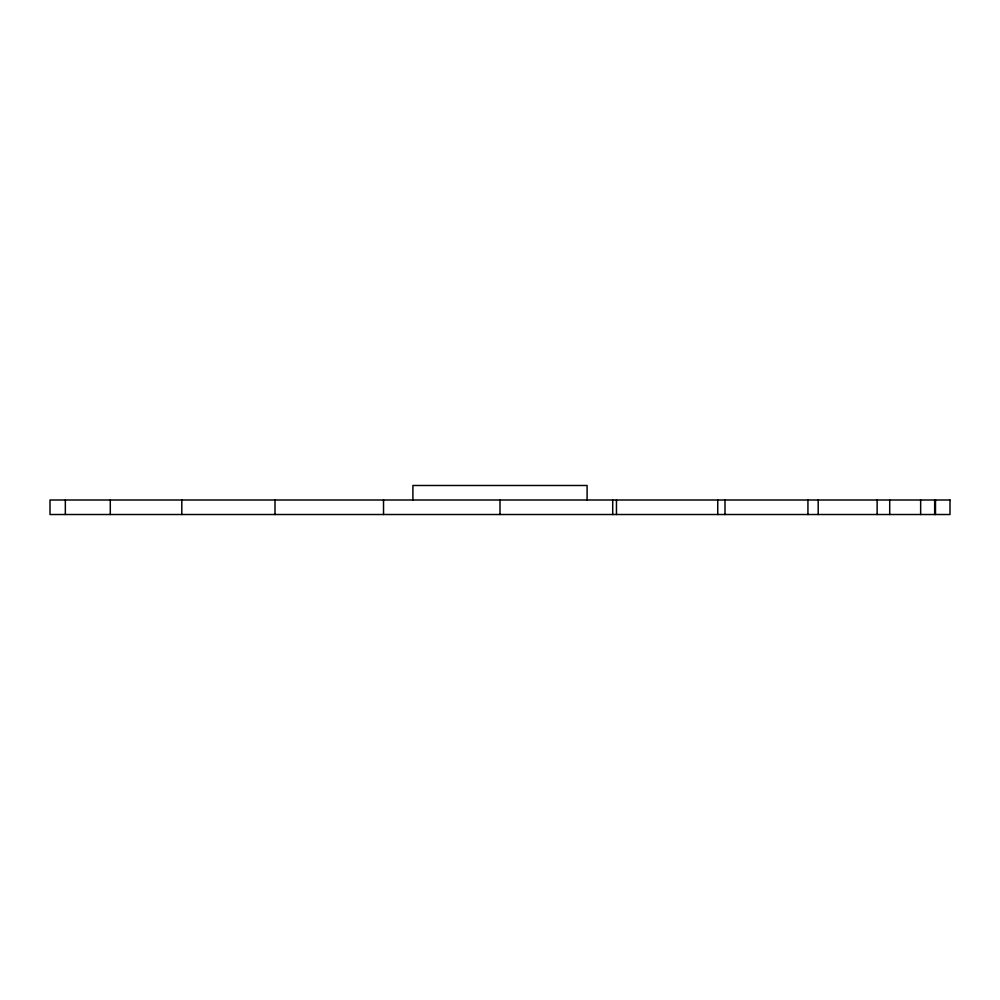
<?xml version="1.0" encoding="UTF-8"?>
<svg xmlns="http://www.w3.org/2000/svg" width="1000" height="1000" viewBox="0 0 1000 1000"><rect width="100%" height="100%" fill="white"/><g stroke="black" fill="none" stroke-linecap="round" stroke-linejoin="round"><path stroke-width="1.5" d="M935.487 500L935.487 514.513M934.663 500L934.663 514.513M920.65 500L920.65 514.513M889.712 500L889.712 514.513M877.138 500L877.138 514.513M818.2 500L818.2 514.513M807.938 500L807.938 514.513M725 500L725 514.513M717.738 500L717.738 514.513M616.462 500L616.462 514.513M612.712 500L612.712 514.513M587.1 500L587.1 485.487L412.9 485.487L412.9 500M500 500L500 514.513M383.537 500L383.537 514.513M275 500L275 514.513M181.8 500L181.8 514.513M110.288 500L110.288 514.513M65.338 500L65.338 514.513M950 500L50 500L50 514.513L950 514.513L950 500"/></g></svg>
